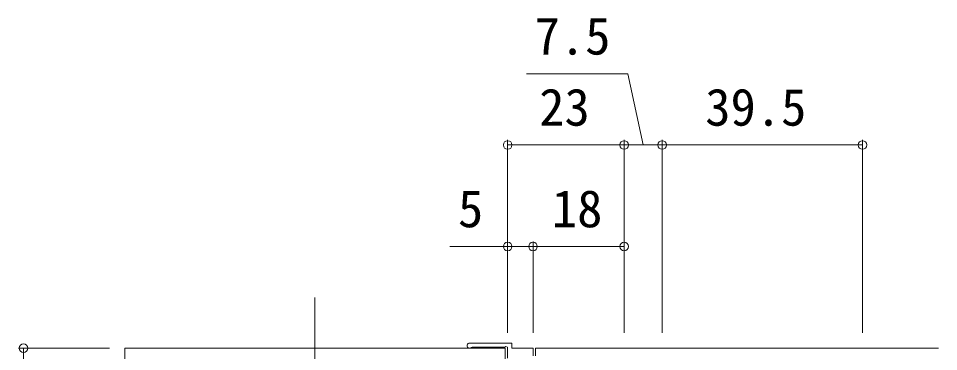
# Model space of a CAD drawing. Units: millimetres, scale not verified. Extents: x -1682 to -296, y -1188 to 1056.
# Drawn here: x -1196 to -1014.5, y 224.4 to 290 of the extents above; entities that cross this region are included whole.
import ezdxf
from ezdxf.enums import TextEntityAlignment as Align

# ---------------------------------------------------------------- set-up
doc = ezdxf.new("R2010")
doc.units = ezdxf.units.MM
doc.header["$LTSCALE"] = 4
for name, color, linetype, lineweight in [('0-3_YKK_11', 7, 'Continuous', 9), ('0-4_YKK_12', 2, 'Continuous', 9), ('0-6_YKK_D', 6, 'Continuous', 9)]:
    doc.layers.add(name, color=color, linetype=linetype, lineweight=lineweight)
doc.styles.add('ＭＳ ゴシック', font='')
doc.styles.get('ＭＳ ゴシック').set_extended_font_data('MS Gothic')

msp = doc.modelspace()

# ---------------------------------------------------------------- linework, layer by layer
at = {"layer": '0-3_YKK_11'}
for p, q in [((-1098.719, 226.041), (-1107.019, 226.041)), ((-1106.688, 225.166), (-1106.49, 225.241)), ((-1106.49, 225.241), (-1100.065, 225.241)), ((-1100.065, 225.241), (-1099.892, 225.341)), ((-1099.892, 225.341), (-1099.519, 225.241)), ((-1099.519, 225.241), (-1099.519, 223.041)), ((-1098.719, 225.041), (-1098.719, 226.041)), ((-1175.019, 225.042), (-1175.019, 150.042)), ((-1100.019, 225.042), (-1175.019, 225.042)), ((-1100.019, 150.042), (-1100.019, 225.042)), ((-1094.519, 225.041), (-1098.719, 225.041)), ((-1094.519, 223.541), (-1094.519, 225.041))]:
    msp.add_line(p, q, dxfattribs=at)
msp.add_arc((-1107.019, 225.541), 0.5, 90, 311.40962, dxfattribs=at)
at = {"layer": '0-4_YKK_12'}
for p, q in [((-1137.519, 235.042), (-1137.519, 140.042)), ((-1094.019, 225.041), (-1014.522, 225.041)), ((-1094.019, 223.541), (-1094.019, 225.041))]:
    msp.add_line(p, q, dxfattribs=at)
at = {"layer": '0-6_YKK_D'}
for p, q in [((-1075.801, 279.042), (-1095.801, 279.042)), ((-1072.77, 265.042), (-1075.801, 279.042)), ((-1099.519, 228.041), (-1099.519, 266.042)), ((-1076.519, 265.042), (-1099.519, 265.042)), ((-1076.519, 228.041), (-1076.519, 266.042)), ((-1076.519, 228.041), (-1076.519, 266.042)), ((-1076.519, 265.042), (-1069.021, 265.042)), ((-1069.021, 228.041), (-1069.021, 266.042)), ((-1069.021, 228.041), (-1069.021, 266.041)), ((-1069.021, 265.041), (-1029.521, 265.041)), ((-1029.521, 228.041), (-1029.521, 266.041)), ((-1099.519, 245.042), (-1110.919, 245.042)), ((-1099.519, 228.041), (-1099.519, 246.042)), ((-1094.519, 245.042), (-1099.519, 245.042)), ((-1094.519, 228.041), (-1094.519, 246.042)), ((-1094.519, 228.041), (-1094.519, 246.041)), ((-1094.519, 245.041), (-1076.519, 245.041)), ((-1076.519, 228.041), (-1076.519, 246.041)), ((-1178.019, 225.042), (-1196.019, 225.042)), ((-1195.019, 225.042), (-1195.019, 150.042))]:
    msp.add_line(p, q, dxfattribs=at)
for centre in [(-1099.519, 265.042), (-1076.519, 265.042), (-1076.519, 265.042), (-1069.021, 265.042), (-1069.021, 265.041), (-1029.521, 265.041), (-1099.519, 245.042), (-1094.519, 245.042), (-1094.519, 245.041), (-1076.519, 245.041), (-1195.019, 225.042)]:
    msp.add_circle(centre, 0.85, dxfattribs=at)

# ---------------------------------------------------------------- texts
at = {"layer": '0-6_YKK_D', "color": 4, "style": 'ＭＳ ゴシック'}
for s, p in [('7.5', (-1094.201, 280.642)), ('23', (-1093.299, 266.642)), ('39.5', (-1060.551, 266.641)), ('5', (-1109.319, 246.642)), ('18', (-1090.799, 246.641))]:
    msp.add_text(s, height=7.331, dxfattribs=at).set_placement(p, align=Align.BOTTOM_LEFT)

doc.saveas('drawing.dxf')
